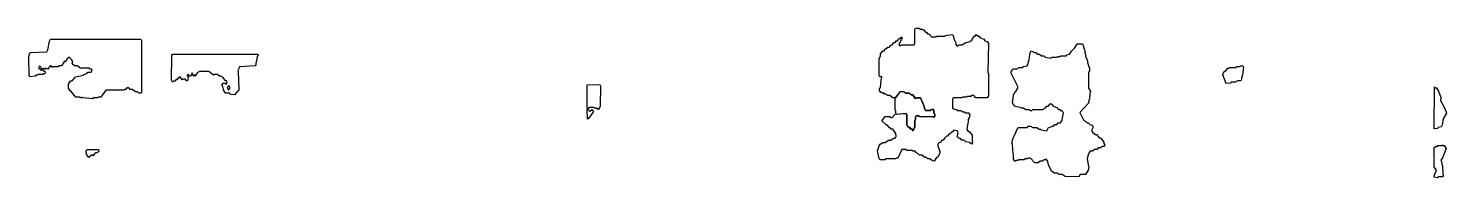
# Model space of a CAD drawing. Header units: millimetres. Extents: x 0 to 4957, y 0 to 523.
import ezdxf

# ---------------------------------------------------------------- set-up
doc = ezdxf.new("R2010")
doc.units = ezdxf.units.MM
doc.layers.add('Y', color=7, linetype='Continuous')

msp = doc.modelspace()

# ---------------------------------------------------------------- linework, layer by layer
at = {"layer": 'Y'}
for points in [[(3160.1, 58.9), (3150.9, 65.7), (3144.2, 65.7), (3139.2, 71.2), (3132.6, 71.2), (3122.6, 79.4), (3114.2, 79.4), (3109.2, 84.9), (3102.5, 87.6), (3099.2, 93.1), (3090.9, 93.1), (3089.2, 95.8), (3069.2, 95.8), (3067.6, 98.6), (3055.9, 98.6), (3054.3, 101.2), (3039.3, 68.5), (3032.7, 68.5), (3031, 65.7), (2996, 65.7), (2994.3, 63), (2975.9, 63), (2973.3, 67.2), (2968.3, 94.6), (2973.4, 111), (2977.5, 117.9), (2985.9, 123.4), (2994.2, 123.4), (3005.9, 131.6), (3014.2, 131.6), (3025.9, 139.8), (3030.9, 139.8), (3033.3, 143.9), (3031.7, 154.8), (3020.9, 169.8), (3015.9, 169.8), (3012.6, 175.2), (3009.2, 175.2), (3002.6, 183.5), (2999.2, 183.5), (2983.3, 198.6), (2994.2, 213.8), (3011, 213.8), (3012.7, 211), (3019.2, 211), (3029.2, 222), (3067.7, 224.7), (3070.2, 220.6), (3070.2, 185), (3074.3, 178.2), (3081, 175.4), (3084.3, 170), (3089.3, 170), (3092.6, 164.6), (3098.3, 176.7), (3098.3, 201.4), (3100, 204.1), (3100, 212.3), (3102.6, 216.5), (3112.7, 216.5), (3114.3, 213.8), (3164.3, 213.8), (3165.9, 211.1), (3168.3, 215.1), (3168.3, 223.2), (3165, 228.7), (3165, 236.9), (3162.6, 240.9), (3161, 238.2), (3154.3, 238.2), (3152.7, 235.5), (3135.9, 235.5), (3133.4, 239.7), (3130, 253.3), (3117.5, 279.3), (3104.3, 279.3), (3100.9, 276.5), (3090.9, 290.2), (3085.9, 290.2), (3079.2, 295.7), (3065.9, 295.7), (3059.2, 301.2), (3046, 301.2), (3031, 279.3), (3020.9, 279.3), (3010.9, 287.5), (3002.6, 287.5), (2997.6, 293), (2992.6, 293), (2989.3, 298.4), (2987.7, 295.7), (2984.2, 295.7), (2982.6, 298.5), (2979.2, 298.5), (2975, 305.4), (2975, 310.9), (2978.3, 316.4), (2980, 341), (2983.3, 351.9), (2980.9, 355.9), (2979.3, 353.2), (2975.9, 353.2), (2973.3, 357.4), (2973.3, 417.7), (2978.3, 425.9), (2978.3, 434.1), (2985.9, 443.8), (2990.9, 443.8), (2995.9, 452), (3000.9, 452), (3004.2, 457.5), (3009.2, 457.5), (3014.2, 465.7), (3019.2, 465.7), (3024.2, 473.9), (3029.2, 473.9), (3032.6, 479.4), (3037.6, 479.4), (3042.6, 487.6), (3047.6, 487.6), (3050.9, 493.2), (3053.6, 488.9), (3041.9, 467), (3044.3, 462.9), (3049.2, 462.9), (3050.9, 465.7), (3095.9, 465.7), (3098.3, 469.7), (3098.3, 519), (3100.9, 523.2), (3114.3, 523.2), (3116, 520.4), (3124.3, 520.4), (3126, 517.7), (3129.3, 517.7), (3136, 509.5), (3139.3, 509.5), (3142.7, 504), (3147.7, 504), (3156, 493.1), (3172.6, 493.1), (3174.2, 495.8), (3202.6, 495.8), (3204.2, 498.5), (3229.3, 501.3), (3231.9, 497.1), (3235.2, 483.4), (3241.9, 472.5), (3241.9, 467), (3246, 460.3), (3252.6, 465.7), (3262.6, 465.7), (3275.9, 473.9), (3290.9, 476.6), (3297.5, 482.1), (3305.9, 495.8), (3309.2, 495.8), (3312.6, 501.3), (3319.3, 495.8), (3322.7, 495.8), (3326, 490.3), (3339.3, 484.8), (3342.7, 479.4), (3351, 476.6), (3355.2, 469.7), (3353.5, 368.4), (3355.2, 365.7), (3355.2, 286.2), (3351, 279.3), (3310.9, 279.3), (3304.2, 287.5), (3296, 287.5), (3294.3, 284.8), (3281, 284.8), (3279.3, 282), (3264.3, 282), (3262.7, 279.3), (3232.7, 279.3), (3230.2, 275.3), (3230.2, 245.2), (3232.7, 241.1), (3244.3, 238.4), (3246, 235.7), (3259.3, 235.7), (3266, 230.2), (3272.7, 230.2), (3274.3, 227.5), (3286, 227.5), (3290.2, 220.5), (3288.5, 209.5), (3285.2, 204.1), (3285.2, 195.9), (3281.9, 184.9), (3280.2, 168.5), (3284.3, 161.8), (3287.7, 161.8), (3298.5, 149.4), (3298.5, 127.4), (3300.2, 121.9), (3296, 117.7), (3289.2, 123.2), (3275.9, 126), (3270.9, 131.4), (3262.6, 131.4), (3257.6, 136.9), (3252.6, 136.9), (3246.7, 143.8), (3250, 157.5), (3247.5, 164.3), (3234.3, 167), (3231, 161.6), (3216, 150.6), (3212.7, 145.1), (3209.3, 145.1), (3202.7, 139.7), (3197.7, 131.4), (3192.7, 131.4), (3187.7, 123.2), (3181, 120.5), (3178.5, 116.4), (3178.5, 111), (3185.2, 91.8), (3185.2, 86.3), (3177.7, 71.2), (3174.3, 71.2), (3166, 57.5), (3160.1, 58.9)], [(190.9, 279.3), (189.3, 281.9), (187.7, 279.3), (182.6, 279.3), (180.9, 282), (165.9, 282), (150.9, 301.2), (145.9, 304), (140, 313.6), (140, 327.3), (147.6, 339.7), (152.6, 339.7), (164.2, 353.4), (192.5, 358.9), (194.2, 361.6), (204.2, 364.4), (207.6, 369.8), (219.2, 369.8), (223.3, 376.6), (220.9, 380.6), (214.2, 380.6), (212.6, 383.3), (180.9, 383.3), (177.6, 388.8), (174.2, 388.8), (172.6, 391.6), (160.9, 391.6), (153.3, 398.5), (155, 406.7), (150.9, 413.5), (142.6, 421.6), (136, 416.2), (129.3, 405.2), (126, 407.9), (116, 391.6), (106, 391.6), (104.3, 388.8), (86, 388.8), (82.6, 386), (79.2, 391.6), (76, 391.6), (67.6, 380.6), (61, 383.3), (59.3, 380.6), (55.9, 380.6), (52.6, 383.3), (49.3, 380.6), (39.3, 391.5), (35.2, 384.8), (37.7, 380.8), (41, 380.8), (44.3, 375.4), (51, 378.1), (54.3, 372.6), (57.7, 372.6), (60.2, 368.4), (57.7, 364.2), (52.7, 364.2), (51, 361.4), (34.3, 361.4), (32.7, 358.7), (26, 358.7), (24.3, 356), (5.9, 353.2), (3.3, 357.4), (1.7, 420.4), (0, 423.1), (5.9, 438.3), (64.2, 441), (68.3, 447.8), (73.3, 477.9), (77.6, 484.8), (392.7, 484.8), (395.2, 480.7), (395.2, 299.9), (392.7, 295.7), (385.9, 295.7), (380.9, 301.2), (374.2, 301.2), (362.6, 309.4), (355.9, 309.4), (350.9, 314.9), (344.3, 314.9), (341, 309.4), (336, 309.4), (334.3, 306.7), (271, 306.7), (252.7, 282), (244.3, 282), (242.7, 279.3), (226, 279.3), (224.3, 276.5), (190.9, 279.3)], [(3623.4, 4.1), (3612.6, 11), (3602.6, 11), (3595.9, 16.4), (3585.9, 16.4), (3577.5, 21.9), (3568.4, 37), (3565, 45.3), (3563.3, 56.2), (3557.6, 65.6), (3556, 63), (3549.3, 63), (3544.3, 57.5), (3536, 57.5), (3529.3, 52), (3517.6, 52), (3502.6, 68.5), (3492.7, 68.5), (3491, 65.7), (3482.7, 65.7), (3481, 63), (3461, 63), (3459.3, 60.2), (3452.7, 60.2), (3451, 57.5), (3447.6, 57.5), (3443.3, 64.4), (3443.3, 80.9), (3441.7, 83.6), (3440, 116.4), (3436.7, 122), (3440, 127.5), (3440, 132.9), (3446.7, 149.4), (3451.7, 157.6), (3453.3, 165.8), (3459.2, 175.4), (3490.9, 175.4), (3494.2, 180.9), (3502.6, 180.9), (3511, 175.4), (3524.3, 175.4), (3532.6, 170), (3537.7, 170), (3539.3, 167.2), (3559.2, 164.5), (3565.9, 175.4), (3574.2, 178.2), (3575.9, 180.9), (3582.6, 180.9), (3587.6, 186.4), (3594.2, 186.4), (3599.2, 191.9), (3607.6, 191.9), (3613.3, 201.4), (3615, 215.1), (3618.3, 226), (3614.2, 232.7), (3610.9, 232.7), (3607.6, 238.2), (3600.9, 238.2), (3597.5, 243.7), (3584.2, 249.2), (3577.6, 257.4), (3569.3, 257.4), (3562.7, 249.2), (3557.7, 249.2), (3554.3, 243.7), (3551, 243.7), (3546, 238.2), (3509.3, 238.2), (3504.3, 232.7), (3497.6, 238.2), (3485.9, 238.2), (3477.6, 243.7), (3469.2, 243.7), (3467.5, 246.4), (3449.2, 249.2), (3445.9, 251.9), (3440, 261.6), (3443.3, 289), (3449.2, 301.4), (3450.9, 301.4), (3458.3, 313.6), (3458.3, 319.1), (3435, 365.6), (3435, 371.1), (3440.9, 380.8), (3454.2, 380.8), (3462.6, 386.3), (3475.9, 386.3), (3477.5, 389), (3490.9, 391.7), (3493.3, 395.8), (3495, 406.7), (3498.3, 412.2), (3500, 431.4), (3504.2, 443.8), (3512.7, 441), (3514.3, 438.3), (3521, 438.3), (3526, 432.8), (3534.3, 432.8), (3541, 427.3), (3549.3, 427.3), (3554.3, 421.9), (3574.2, 419.1), (3575.9, 421.9), (3595.9, 421.9), (3597.6, 424.6), (3605.9, 424.6), (3607.6, 427.3), (3627.6, 427.3), (3629.2, 430.1), (3639.2, 432.8), (3645.9, 443.7), (3657.5, 454.7), (3665.9, 468.4), (3684.3, 468.4), (3686.9, 464.2), (3688.5, 453.3), (3691.9, 445.1), (3691.9, 439.6), (3695.2, 431.4), (3695.2, 425.9), (3701.9, 409.5), (3701.9, 404), (3708.5, 382.1), (3708.5, 373.8), (3705.2, 368.4), (3705.2, 313.6), (3711.9, 302.7), (3711.9, 299.9), (3710.2, 297.2), (3708.5, 275.3), (3705.2, 269.8), (3706.9, 267.1), (3706.9, 261.6), (3675.2, 228.7), (3689.4, 200.1), (3696, 197.3), (3701, 191.9), (3704.3, 191.9), (3709.3, 186.4), (3717.7, 183.6), (3721.9, 176.7), (3715.2, 165.8), (3721, 156.3), (3724.3, 156.3), (3727.7, 150.8), (3732.7, 150.8), (3742.7, 139.8), (3747.7, 139.8), (3758.5, 124.7), (3758.5, 119.2), (3761.9, 113.7), (3759.3, 109.5), (3754.3, 109.5), (3747.6, 104.1), (3739.3, 104.1), (3734.3, 98.6), (3726, 98.6), (3719.3, 93.1), (3711, 93.1), (3705.2, 83.6), (3700.2, 67.2), (3703.5, 45.3), (3706.9, 37.1), (3703.5, 26.1), (3694.3, 11), (3676, 11), (3671, 2.7), (3623.4, 4.1)], [(704.2, 295.7), (689.2, 295.7), (683.4, 305.4), (680, 319.1), (676.7, 324.6), (680.9, 331.5), (687.7, 331.5), (690.9, 326.2), (695, 335.5), (692.6, 339.5), (689.2, 339.5), (680.9, 350.5), (672.6, 356), (667.6, 356), (660.9, 361.4), (651, 361.4), (647.6, 358.7), (630.9, 372.4), (597.6, 372.4), (589.4, 366.9), (582.6, 355.9), (579.3, 361.3), (575.9, 355.9), (573.3, 360.2), (575, 362.9), (572.6, 366.8), (567.7, 356), (562.6, 356), (559.3, 361.4), (555.2, 357.4), (558.6, 349.2), (556.9, 346.5), (558.6, 343.7), (556, 339.5), (552.6, 339.5), (549.2, 345), (539.3, 345), (537.6, 342.2), (530.9, 353.2), (522.7, 347.8), (519.3, 342.2), (517.6, 344.9), (510.9, 336.7), (509.3, 339.5), (504.3, 334), (500, 341), (501.7, 428.6), (504.2, 432.8), (801, 432.8), (803.6, 428.6), (798.5, 420.4), (798.5, 412.2), (795.2, 401.2), (795.2, 395.7), (792.7, 391.6), (737.7, 388.8), (731.9, 373.9), (733.5, 371.1), (735.2, 308.1), (721, 290.2), (706.7, 291.6), (704.2, 295.7)], [(4186.7, 329.9), (4175, 360.1), (4175, 362.9), (4180.9, 372.6), (4184.2, 372.6), (4192.6, 383.5), (4195.9, 383.5), (4197.6, 386.3), (4220.9, 386.3), (4222.6, 389), (4234.2, 389), (4235.9, 391.8), (4244.3, 391.8), (4246.9, 387.6), (4243.5, 360.1), (4240.2, 349.2), (4240.2, 343.7), (4237.7, 339.5), (4226, 339.5), (4217.6, 334.1), (4204.3, 334.1), (4202.7, 331.3), (4186.7, 329.9)], [(705, 313.6), (700.9, 323), (695.2, 316.3), (699.3, 307), (705, 313.6)], [(1953.3, 237), (1955, 239.7), (1953.3, 242.4), (1953.3, 324.7), (1997.7, 326), (2000.2, 321.9), (1998.5, 250.6), (1992.6, 238.1), (1989.3, 243.6), (1987.6, 240.9), (1985.9, 243.7), (1977.6, 243.7), (1975.9, 246.4), (1959.3, 246.4), (1956.9, 239.7), (1959.4, 235.6), (1962.6, 233), (1969.3, 238.5), (1975.2, 231.5), (1959.3, 208), (1957.6, 210.7), (1954.2, 205.1), (1953.3, 237)], [(3084.2, 169.8), (3077.6, 178), (3074.2, 178), (3070, 184.9), (3070, 220.5), (3067.6, 224.5), (3034.2, 221.8), (3031.7, 226), (3031.7, 234.2), (3030, 236.9), (3030, 278.1), (3047.6, 301.4), (3059.3, 301.4), (3066, 295.9), (3079.3, 295.9), (3086, 290.4), (3091, 290.4), (3101, 276.8), (3104.2, 279.5), (3117.7, 279.5), (3130.2, 253.4), (3133.5, 239.7), (3136, 235.7), (3152.6, 235.7), (3154.2, 238.4), (3160.9, 238.4), (3162.6, 241.3), (3165.2, 237), (3165.2, 226), (3168.5, 220.6), (3168.5, 215), (3165.9, 210.7), (3164.2, 213.6), (3114.2, 213.6), (3112.6, 216.3), (3102.7, 216.3), (3100.2, 212.3), (3100.2, 204.1), (3098.5, 201.3), (3098.5, 179.4), (3095.2, 173.9), (3095.2, 168.5), (3092.6, 164.2), (3089.2, 169.8), (3084.2, 169.8)], [(4913.3, 171.1), (4914.2, 318.1), (4916, 315.1), (4921, 315.1), (4928.5, 302.7), (4936.9, 280.8), (4935.2, 269.8), (4950.2, 242.5), (4956.9, 226), (4943.5, 204.1), (4941.9, 187.6), (4937.7, 178), (4927.7, 175.3), (4926, 172.5), (4913.3, 171.1)], [(4913.3, 1.4), (4913.3, 7), (4921.7, 26.1), (4913.3, 37), (4913.3, 61.7), (4915, 64.5), (4913.3, 67.2), (4913.3, 105.6), (4919.2, 109.7), (4924.2, 109.7), (4925.9, 112.5), (4940.9, 112.5), (4942.6, 115.3), (4944.3, 112.5), (4947.7, 112.5), (4955.2, 102.8), (4941.9, 69.9), (4936.9, 61.7), (4940.2, 53.5), (4940.2, 45.3), (4941.9, 42.6), (4941.9, 28.9), (4943.5, 26.1), (4943.5, 12.4), (4945.2, 6.9), (4942.7, 2.7), (4927.7, 2.7), (4926, 0), (4913.3, 1.4)], [(203.3, 80.8), (203.3, 86.3), (201.7, 89.1), (201.7, 94.6), (204.2, 98.8), (244.3, 98.8), (246.9, 94.6), (241, 87.6), (236, 87.6), (229.4, 82.2), (225.9, 76.6), (224.2, 79.4), (221, 79.4), (210.9, 71.2), (203.3, 80.8)]]:
    msp.add_lwpolyline(points, close=True, dxfattribs=at)

doc.saveas('drawing.dxf')
